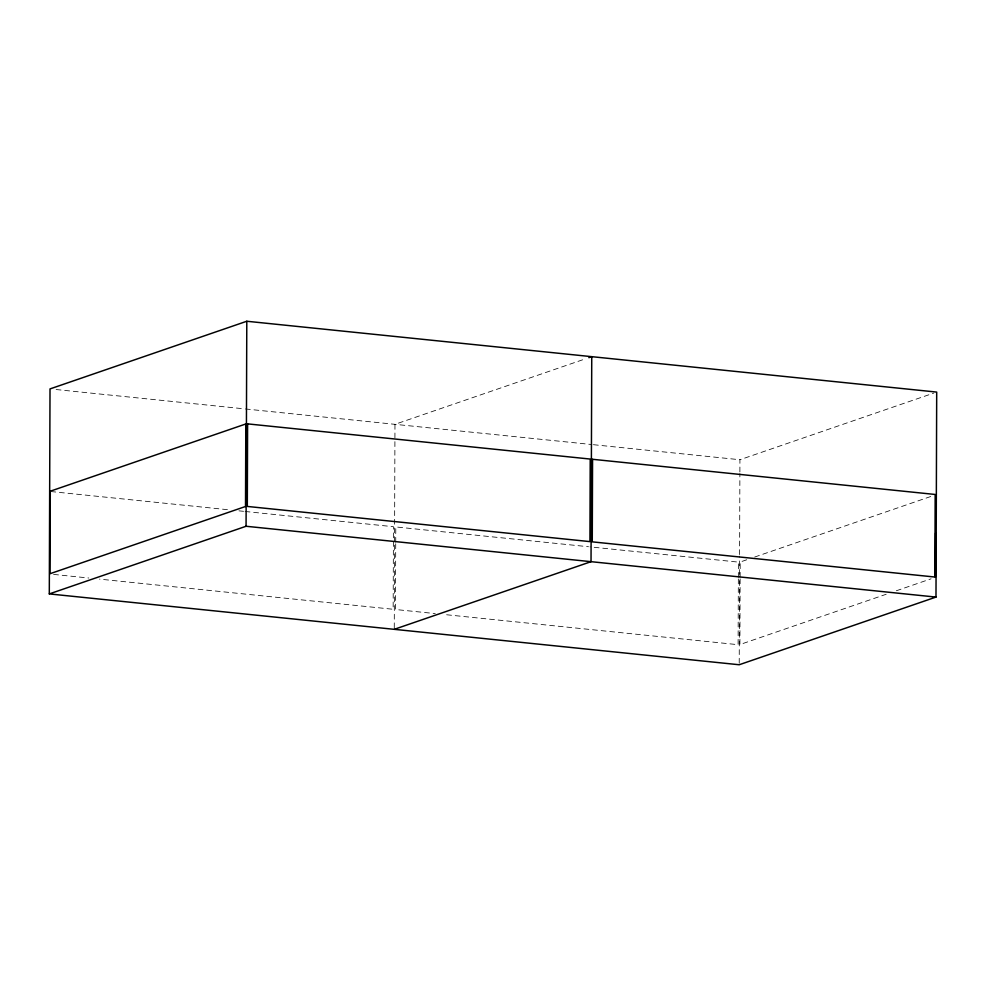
<?xml version="1.0" encoding="UTF-8"?>
<svg xmlns="http://www.w3.org/2000/svg" width="986" height="986" viewBox="0 0 986 986"><rect width="100%" height="100%" fill="white"/><g stroke="black" fill="none" stroke-linecap="round" stroke-linejoin="round"><path stroke-width="0.74" stroke-dasharray="4.93 3.7" d="M394.264 627.799L394.967 424.325L585.955 358.657M395.719 543.767L395.497 609.508L435.257 613.588M395.731 542.238L395.78 526.943L588.506 546.737M738.341 578.942L738.107 644.684L444.44 614.537M738.341 577.414L738.403 562.119L590.035 546.885M739.217 663.208L739.525 576.009M739.525 574.481L739.586 556.116M739.599 554.588L739.882 473.502M739.882 471.974L739.931 459.735L933.804 393.081M740.129 578.831L739.907 644.548L886.192 594.262M740.141 577.303L740.19 562.032L747.437 559.53M754.672 557.041L932.818 495.798M896.323 590.774L931.08 578.819M56.116 389.532L243.862 408.808M245.391 408.968L591.871 444.538M593.399 444.698L739.931 459.735M50.828 491.533L229.787 509.91M238.957 510.847L243.554 511.315M245.083 511.475L393.439 526.709L393.155 609.274L99.487 579.115M53.601 574.407L88.777 578.018"/><path stroke-width="1.48" d="M49.3 593.917L50.015 388.915L246.796 321.251L936.7 392.083L935.985 597.085L739.204 664.749L49.3 593.917L246.069 526.265L935.985 597.085M246.069 526.265L246.796 321.251M935.431 577.328L935.578 533.007M588.852 357.671L591.748 356.673L591.033 561.675L394.252 629.327M50.286 491.201L49.99 573.729L245.514 506.496L245.81 423.968L50.286 491.201M247.597 423.881L247.313 506.434L589.936 541.61L590.22 459.057L247.597 423.881M592.561 459.291L592.266 541.856L934.888 577.032L935.172 494.467L592.561 459.291"/></g></svg>
